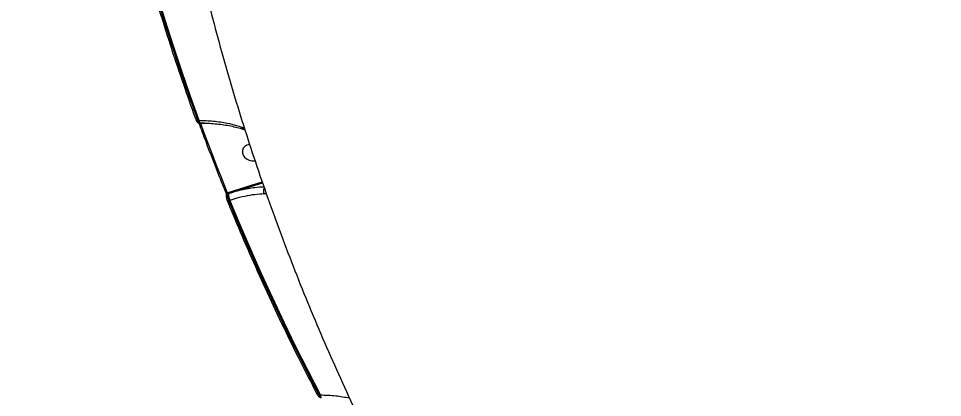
# Model space of a CAD drawing. Header units: millimetres. Extents: x -8092 to 6423, y -6886 to 5604.
# Drawn here: x -509.9 to -78.8, y -2281 to -2103.9 of the extents above; entities that cross this region are included whole.
import ezdxf

# ---------------------------------------------------------------- set-up
doc = ezdxf.new("R2010")
doc.units = ezdxf.units.MM
for name, color, linetype in [('DIKOM_ОБЪЕКТ', 7, 'Continuous'), ('DIKOM_РАЗМЕР_ЗОНА', 7, 'Continuous'), ('DIKOM_РАЗМЕР_ОБЪЕКТА', 7, 'Continuous')]:
    doc.layers.add(name, color=color, linetype=linetype)
doc.styles.add('style1', font='arial.ttf', dxfattribs={"width": 0.8})
doc.dimstyles.new('1-50', dxfattribs={"dimtxt": 300, "dimasz": 200, "dimexe": 100, "dimexo": 0, "dimgap": 100, "dimtad": 1, "dimtxsty": 'style1', "dimcen": 200, "dimclrd": 7, "dimclre": 7, "dimclrt": 7, "dimadec": 1, "dimazin": 2, "dimtfac": 1, "dimtmove": 0, "dimatfit": 2, "dimfxl": 0, "dimlwd": 25, "dimlwe": 18, "dimarcsym": 0})

# ---------------------------------------------------------------- blocks, each defined once
blk = doc.blocks.new('*D9')
at = {"layer": 'Defpoints', "color": 0, "transparency": 16777216}
for p in [(-8092.06, -86.27), (4664.84, -1471.84), (4664.84, -6785.92)]:
    blk.add_point(p, dxfattribs=at)
at = {"layer": 'DIKOM_РАЗМЕР_ЗОНА', "color": 7, "lineweight": 18, "transparency": 16777216}
for p, q in [((-8092.06, -86.27), (-8092.06, -6885.92)), ((4664.84, -1471.84), (4664.84, -6885.92))]:
    blk.add_line(p, q, dxfattribs=at)
at = {"layer": 'DIKOM_РАЗМЕР_ЗОНА', "color": 7, "lineweight": 25, "transparency": 16777216}
blk.add_line((-7892.06, -6785.92), (4464.84, -6785.92), dxfattribs=at)
at = {"layer": 'DIKOM_РАЗМЕР_ЗОНА', "color": 7, "transparency": 16777216}
for points in [[(-7892.06, -6752.58), (-7892.06, -6819.25), (-8092.06, -6785.92)], [(4464.84, -6752.58), (4464.84, -6819.25), (4664.84, -6785.92)]]:
    blk.add_solid(points, dxfattribs=at)
at = {"layer": 'DIKOM_РАЗМЕР_ЗОНА', "color": 7, "transparency": 16777216, "insert": (-2159.84, -6532.75), "char_height": 300, "attachment_point": 5, "style": 'style1'}
blk.add_mtext('12760', dxfattribs=at)
blk = doc.blocks.new('*D11')
at = {"layer": 'Defpoints', "color": 0, "transparency": 16777216}
for p in [(-6092.06, -310.77), (2568.27, -2361.54), (2568.27, -4925.78)]:
    blk.add_point(p, dxfattribs=at)
at = {"layer": 'DIKOM_РАЗМЕР_ОБЪЕКТА', "color": 7, "lineweight": 18, "transparency": 16777216}
for p, q in [((-6092.06, -310.77), (-6092.06, -5025.78)), ((2568.27, -2361.54), (2568.27, -5025.78))]:
    blk.add_line(p, q, dxfattribs=at)
at = {"layer": 'DIKOM_РАЗМЕР_ОБЪЕКТА', "color": 7, "lineweight": 25, "transparency": 16777216}
blk.add_line((-5892.06, -4925.78), (2368.27, -4925.78), dxfattribs=at)
at = {"layer": 'DIKOM_РАЗМЕР_ОБЪЕКТА', "color": 7, "transparency": 16777216}
for points in [[(-5892.06, -4892.44), (-5892.06, -4959.11), (-6092.06, -4925.78)], [(2368.27, -4892.44), (2368.27, -4959.11), (2568.27, -4925.78)]]:
    blk.add_solid(points, dxfattribs=at)
at = {"layer": 'DIKOM_РАЗМЕР_ОБЪЕКТА', "color": 7, "transparency": 16777216, "insert": (-2605.9, -4672.61), "char_height": 300, "attachment_point": 5, "style": 'style1'}
blk.add_mtext('8660', dxfattribs=at)

msp = doc.modelspace()

# ---------------------------------------------------------------- linework, layer by layer
at = {"layer": 'DIKOM_ОБЪЕКТ', "color": 7, "linetype": 'Continuous', "lineweight": 15}
for p, q in [((-427.089, -2151.334), (-427.093, -2151.324)), ((-426.323, -2151.5), (-425.662, -2151.498)), ((-425.644, -2152.731), (-425.224, -2152.731)), ((-425.224, -2152.731), (-425.238, -2152.73)), ((-424.92, -2152.78), (-425.053, -2152.78)), ((-423.205, -2152.786), (-424.92, -2152.78)), ((-405.596, -2154.712), (-404.48, -2155.285)), ((-404.856, -2155.782), (-404.257, -2156.006)), ((-406.238, -2183.32), (-396.234, -2180.183)), ((-396.015, -2180.812), (-406.117, -2183.981)), ((-412.501, -2185.323), (-412.045, -2185.181)), ((-411.913, -2185.793), (-412.439, -2185.958)), ((-412.045, -2185.181), (-406.238, -2183.32)), ((-394.29, -2185.76), (-395.364, -2185.877)), ((-412.595, -2188.915), (-412.6, -2188.901)), ((-411.252, -2188.859), (-411.843, -2189.045)), ((-370.484, -2279.72), (-370.488, -2279.711)), ((-369.771, -2279.765), (-369.086, -2279.764)), ((-368.919, -2280.996), (-368.647, -2280.995)), ((-368.647, -2280.995), (-368.665, -2280.994))]:
    msp.add_line(p, q, dxfattribs=at)
at = {"layer": 'DIKOM_ОБЪЕКТ', "color": 7, "linetype": 'Continuous', "lineweight": 15, "flags": 128}
for points in [[(-455.411, -2057.567), (-452.301, -2069.382), (-449.04, -2081.179), (-445.628, -2092.957), (-442.066, -2104.714), (-438.354, -2116.448), (-434.493, -2128.158), (-430.482, -2139.843), (-426.323, -2151.5)], [(-425.662, -2151.498), (-429.831, -2139.818), (-433.851, -2128.11), (-437.721, -2116.377), (-441.44, -2104.62), (-445.009, -2092.839), (-448.427, -2081.038), (-451.694, -2069.217), (-454.808, -2057.378)], [(-426.323, -2151.5), (-426.498, -2151.525), (-426.66, -2151.531), (-426.803, -2151.517), (-426.923, -2151.484), (-427.014, -2151.433), (-427.074, -2151.366), (-427.089, -2151.334)], [(-425.053, -2152.78), (-425.228, -2152.806), (-425.391, -2152.812), (-425.534, -2152.798), (-425.654, -2152.765), (-425.745, -2152.714), (-425.804, -2152.647), (-425.818, -2152.617)], [(-425.053, -2152.78), (-423.547, -2156.861), (-422.024, -2160.939), (-420.482, -2165.012), (-418.922, -2169.082), (-417.344, -2173.148), (-415.748, -2177.211), (-414.133, -2181.269), (-412.501, -2185.323)], [(-402.212, -2162.739), (-403.367, -2163.075), (-404.333, -2163.694), (-405.031, -2164.545), (-405.404, -2165.559), (-405.423, -2166.655), (-405.086, -2167.744), (-404.42, -2168.737), (-403.48, -2169.554), (-402.34, -2170.128), (-401.095, -2170.414), (-399.843, -2170.388), (-399.574, -2170.339)], [(-412.501, -2185.323), (-412.674, -2185.354), (-412.835, -2185.365), (-412.977, -2185.356), (-413.095, -2185.327), (-413.185, -2185.28), (-413.243, -2185.215), (-413.254, -2185.192)], [(-411.843, -2189.045), (-412.015, -2189.076), (-412.175, -2189.087), (-412.317, -2189.079), (-412.435, -2189.051), (-412.524, -2189.004), (-412.583, -2188.94), (-412.595, -2188.915)], [(-411.843, -2189.045), (-407.083, -2200.517), (-402.18, -2211.954), (-397.133, -2223.355), (-391.943, -2234.718), (-386.612, -2246.043), (-381.138, -2257.326), (-375.524, -2268.567), (-369.771, -2279.765)], [(-369.086, -2279.764), (-374.853, -2268.544), (-380.481, -2257.28), (-385.967, -2245.974), (-391.31, -2234.627), (-396.512, -2223.24), (-401.569, -2211.816), (-406.483, -2200.355), (-411.252, -2188.859)], [(-369.771, -2279.765), (-369.936, -2279.81), (-370.09, -2279.836), (-370.225, -2279.84), (-370.338, -2279.823), (-370.424, -2279.785), (-370.479, -2279.728), (-370.484, -2279.72)]]:
    msp.add_lwpolyline(points, dxfattribs=at)
at = {"layer": 'DIKOM_ОБЪЕКТ', "color": 7, "linetype": 'Continuous', "lineweight": 15}
for centre, radius, start, end in [((-424.039, -2151.627), 1.629, 175.46985, 222.60487), ((-413.052, -2185.718), 1.141, 356.2304, 28.11659), ((-406.212, -2186.168), 5.713, 176.23842, 208.10122), ((-407.135, -2183.825), 1.03, 351.30368, 29.38373), ((-412.253, -2186.687), 0.752, 104.3186, 169.82518), ((-367.436, -2279.887), 1.654, 175.72491, 221.99481)]:
    msp.add_arc(centre, radius, start, end, dxfattribs=at)
for points, knots in [([(-445.541, -1963.676), (-445.418, -1964.822), (-444.667, -1971.808), (-442.983, -1984.617), (-440.473, -2002.101), (-437.622, -2019.566), (-434.466, -2037.008), (-430.996, -2054.423), (-427.215, -2071.806), (-423.124, -2089.152), (-418.722, -2106.456), (-414.012, -2123.714), (-408.994, -2140.922), (-403.669, -2158.073), (-398.038, -2175.164), (-392.103, -2192.19), (-385.865, -2209.147), (-379.325, -2226.028), (-372.485, -2242.83), (-365.347, -2259.548), (-357.912, -2276.178), (-350.182, -2292.713), (-342.16, -2309.151), (-333.847, -2325.486), (-325.241, -2341.711), (-316.584, -2357.442), (-310.664, -2367.7), (-307.814, -2372.638)], [0, 0, 0, 0, 0.0080361, 0.0490173, 0.0900368, 0.131096, 0.172195, 0.2133347, 0.2545161, 0.2957397, 0.3370051, 0.3783136, 0.419665, 0.4610598, 0.5024979, 0.543979, 0.5855033, 0.6270707, 0.6686811, 0.7103338, 0.7520284, 0.7937646, 0.8355422, 0.8773601, 0.9192172, 0.9611141, 1, 1, 1, 1]), ([(-456.205, -2057.308), (-455.444, -2060.243), (-453.236, -2068.751), (-449.349, -2082.806), (-444.448, -2099.458), (-439.244, -2116.065), (-433.836, -2132.334), (-429.719, -2144.079), (-427.461, -2150.308), (-427.089, -2151.334)], [0, 0, 0, 0, 0.0930125, 0.2696617, 0.4463132, 0.6229672, 0.7996202, 0.9669791, 1, 1, 1, 1]), ([(349.456, -2141.349), (347.346, -2144.112), (341.662, -2151.555), (331.631, -2163.847), (319.177, -2178.216), (305.73, -2192.831), (291.314, -2207.648), (275.951, -2222.619), (259.98, -2237.415), (243.471, -2251.989), (226.503, -2266.3), (208.799, -2280.581), (190.39, -2294.781), (171.324, -2308.846), (152.022, -2322.468), (132.554, -2335.609), (112.995, -2348.246), (93.027, -2360.584), (72.701, -2372.565), (52.083, -2384.139), (31.624, -2395.051), (11.394, -2405.279), (-8.55, -2414.817), (-28.532, -2423.819), (-48.483, -2432.232), (-68.33, -2440.01), (-87.637, -2446.982), (-106.351, -2453.143), (-124.432, -2458.506), (-142.174, -2463.159), (-159.5, -2467.054), (-176.338, -2470.159), (-191.64, -2472.309), (-205.481, -2473.639), (-217.959, -2474.284), (-229.875, -2474.319), (-241.187, -2473.734), (-251.777, -2472.538), (-261.594, -2470.741), (-269.742, -2468.651), (-274.45, -2467.001), (-276.367, -2466.329)], [0, 0, 0, 0, 0.0156521, 0.0421681, 0.0687042, 0.0952201, 0.1225064, 0.1498146, 0.1771006, 0.2036166, 0.2301528, 0.2566687, 0.2839548, 0.3112631, 0.3385491, 0.365065, 0.3916012, 0.4181171, 0.4454033, 0.4727115, 0.4999975, 0.5265135, 0.5530497, 0.5795656, 0.6068517, 0.6341599, 0.661446, 0.6879618, 0.714498, 0.7410139, 0.7682999, 0.7956082, 0.8228942, 0.8459724, 0.8690774, 0.8921825, 0.9155066, 0.9388306, 0.9615639, 0.9843486, 1, 1, 1, 1]), ([(-427.083, -2151.32), (-427.014, -2151.502), (-426.865, -2151.897), (-426.585, -2152.315), (-426.184, -2152.618), (-425.849, -2152.745), (-425.677, -2152.721), (-425.645, -2152.717)], [0, 0, 0, 0, 0.2555315, 0.5558649, 0.7773988, 0.958969, 1, 1, 1, 1]), ([(-426.323, -2151.5), (-426.308, -2151.554), (-426.229, -2151.844), (-426.066, -2152.286), (-425.841, -2152.668), (-425.707, -2152.703), (-425.644, -2152.719)], [0, 0, 0, 0, 0.0738221, 0.3969646, 0.7148338, 1, 1, 1, 1]), ([(-425.751, -2152.798), (-424.706, -2155.625), (-421.633, -2163.937), (-417.46, -2174.734), (-414.261, -2182.688), (-413.254, -2185.192)], [0, 0, 0, 0, 0.2609987, 0.7673207, 1, 1, 1, 1]), ([(-425.662, -2151.498), (-423.412, -2151.575), (-418.846, -2151.732), (-413.058, -2152.63), (-408.661, -2153.68), (-406.484, -2154.413), (-405.596, -2154.712)], [0, 0, 0, 0, 0.30725859, 0.62331798, 0.84635431, 1, 1, 1, 1]), ([(-425.237, -2152.766), (-424.365, -2152.768), (-422.298, -2152.772), (-419.116, -2152.959), (-415.716, -2153.298), (-412.451, -2153.791), (-409.365, -2154.43), (-406.815, -2155.088), (-405.393, -2155.583), (-404.853, -2155.77)], [0, 0, 0, 0, 0.11553827, 0.27394844, 0.43262486, 0.59092879, 0.74838748, 0.90460539, 1, 1, 1, 1]), ([(-404.837, -2155.742), (-404.985, -2155.662), (-405.285, -2155.499), (-405.487, -2155.1), (-405.571, -2154.82), (-405.588, -2154.749), (-405.596, -2154.712)], [0, 0, 0, 0, 0.4255408, 0.861606, 0.9266528, 1, 1, 1, 1]), ([(-413.255, -2185.196), (-413.247, -2185.214), (-413.205, -2185.31), (-413.126, -2185.556), (-413.042, -2185.902), (-412.995, -2186.225), (-412.984, -2186.433), (-412.991, -2186.534), (-412.992, -2186.542), (-412.992, -2186.544)], [0, 0, 0, 0, 0.0450333, 0.2395541, 0.45653, 0.6769621, 0.8427602, 0.9670748, 1, 1, 1, 1]), ([(-412.501, -2185.323), (-412.491, -2185.376), (-412.471, -2185.48), (-412.449, -2185.654), (-412.437, -2185.815), (-412.436, -2185.912), (-412.439, -2185.953), (-412.439, -2185.958)], [0, 0, 0, 0, 0.244307, 0.4860336, 0.7247082, 0.9617734, 1, 1, 1, 1]), ([(-406.117, -2183.981), (-406.413, -2184.071), (-407.893, -2184.52), (-409.818, -2185.136), (-411.46, -2185.651), (-411.913, -2185.793)], [0, 0, 0, 0, 0.1533119, 0.7665811, 1, 1, 1, 1]), ([(-395.364, -2185.877), (-396.804, -2185.956), (-399.63, -2186.112), (-404.384, -2186.96), (-408.291, -2187.939), (-410.629, -2188.666), (-411.252, -2188.859)], [0, 0, 0, 0, 0.3028931, 0.5944622, 0.8920289, 1, 1, 1, 1]), ([(-406.117, -2183.981), (-405.01, -2183.74), (-402.785, -2183.257), (-399.144, -2182.695), (-396.8, -2182.576), (-395.424, -2182.506)], [0, 0, 0, 0, 0.2906245, 0.58372752, 1, 1, 1, 1]), ([(-395.271, -2182.945), (-395.301, -2182.986), (-395.472, -2183.221), (-395.63, -2183.826), (-395.696, -2184.664), (-395.577, -2185.325), (-395.439, -2185.711), (-395.382, -2185.838), (-395.364, -2185.877)], [0, 0, 0, 0, 0.0565171, 0.3233847, 0.5902913, 0.8571361, 0.955934, 1, 1, 1, 1]), ([(-412.98, -2186.556), (-412.995, -2186.668), (-413.036, -2186.998), (-412.995, -2187.475), (-412.906, -2187.835), (-412.882, -2187.933)], [0, 0, 0, 0, 0.2720372, 0.8012648, 1, 1, 1, 1]), ([(-412.882, -2187.933), (-412.847, -2188.108), (-412.778, -2188.452), (-412.65, -2188.75), (-412.587, -2188.897)], [0, 0, 0, 0, 0.50822922, 1, 1, 1, 1]), ([(-412.595, -2188.915), (-411.418, -2191.779), (-408.005, -2200.082), (-402.133, -2213.771), (-394.887, -2229.955), (-387.35, -2246.06), (-379.664, -2261.802), (-373.977, -2273.003), (-370.926, -2278.87), (-370.484, -2279.72)], [0, 0, 0, 0, 0.0934432, 0.2709217, 0.4484015, 0.6258834, 0.8033634, 0.9715064, 1, 1, 1, 1]), ([(-412.439, -2185.958), (-412.443, -2185.988), (-412.47, -2186.197), (-412.469, -2186.68), (-412.356, -2187.467), (-412.143, -2188.304), (-411.943, -2188.798), (-411.843, -2189.045)], [0, 0, 0, 0, 0.0388175, 0.2783797, 0.5186448, 0.7594656, 1, 1, 1, 1]), ([(322.592, -2228.443), (318.958, -2232.294), (311.687, -2240.001), (300.049, -2251.626), (287.913, -2263.261), (275.086, -2275.04), (261.575, -2286.934), (247.389, -2298.915), (232.752, -2310.789), (217.267, -2322.86), (200.927, -2335.081), (183.744, -2347.397), (166.049, -2359.552), (147.881, -2371.494), (129.294, -2383.173), (110.718, -2394.32), (92.219, -2404.908), (73.858, -2414.925), (55.312, -2424.546), (36.64, -2433.719), (17.906, -2442.399), (-0.464, -2450.389), (-18.413, -2457.676), (-35.898, -2464.268), (-53.221, -2470.277), (-70.311, -2475.656), (-87.103, -2480.369), (-102.165, -2484.053), (-115.575, -2486.872), (-127.474, -2488.995), (-139.01, -2490.659), (-150.139, -2491.855), (-160.812, -2492.58), (-171.027, -2492.827), (-180.823, -2492.633), (-186.939, -2492.099), (-189.997, -2491.833)], [0, 0, 0, 0, 0.0277653, 0.0555639, 0.0833623, 0.1111275, 0.1400313, 0.1689729, 0.1979143, 0.2268179, 0.2582448, 0.2896958, 0.3211226, 0.3534672, 0.3858384, 0.4181831, 0.449506, 0.480853, 0.5121758, 0.5444125, 0.5766757, 0.6089124, 0.6401609, 0.6714336, 0.702682, 0.7348412, 0.7670266, 0.7991857, 0.8241463, 0.849107, 0.874267, 0.8994269, 0.9244695, 0.9495121, 0.9747561, 1, 1, 1, 1]), ([(-370.476, -2279.704), (-370.38, -2279.884), (-370.165, -2280.291), (-369.781, -2280.694), (-369.326, -2280.97), (-369.027, -2280.976), (-368.921, -2280.978)], [0, 0, 0, 0, 0.26790494, 0.60290754, 0.85945781, 1, 1, 1, 1]), ([(-369.771, -2279.765), (-369.743, -2279.838), (-369.629, -2280.145), (-369.411, -2280.584), (-369.138, -2280.941), (-368.988, -2280.969), (-368.918, -2280.982)], [0, 0, 0, 0, 0.1007579, 0.424085, 0.7335964, 1, 1, 1, 1]), ([(-369.086, -2279.764), (-366.658, -2279.851), (-361.94, -2280.02), (-357.622, -2280.789), (-355.525, -2281.163)], [0, 0, 0, 0, 0.5144637, 1, 1, 1, 1])]:
    msp.add_open_spline(points, degree=3, knots=knots, dxfattribs=at)

# ---------------------------------------------------------------- dimensions: what is measured, and where the dimension line sits
at = {"layer": 'DIKOM_РАЗМЕР_ЗОНА'}
dim = msp.add_linear_dim(base=(4664.839, -6785.918), p1=(-8092.064, -86.271), p2=(4664.839, -1471.84), text='12760', dimstyle='1-50', dxfattribs=at)
dim.commit()
dim.dimension.update_dxf_attribs({"geometry": '*D9', "text_midpoint": (-2159.843, -6785.918), "dimtype": 160})
at = {"layer": 'DIKOM_РАЗМЕР_ОБЪЕКТА'}
dim = msp.add_linear_dim(base=(2568.274, -4925.777), p1=(-6092.064, -310.768), p2=(2568.274, -2361.54), text='8660', dimstyle='1-50', dxfattribs=at)
dim.commit()
dim.dimension.update_dxf_attribs({"geometry": '*D11', "text_midpoint": (-2605.904, -4925.777), "dimtype": 160})

doc.saveas('drawing.dxf')
